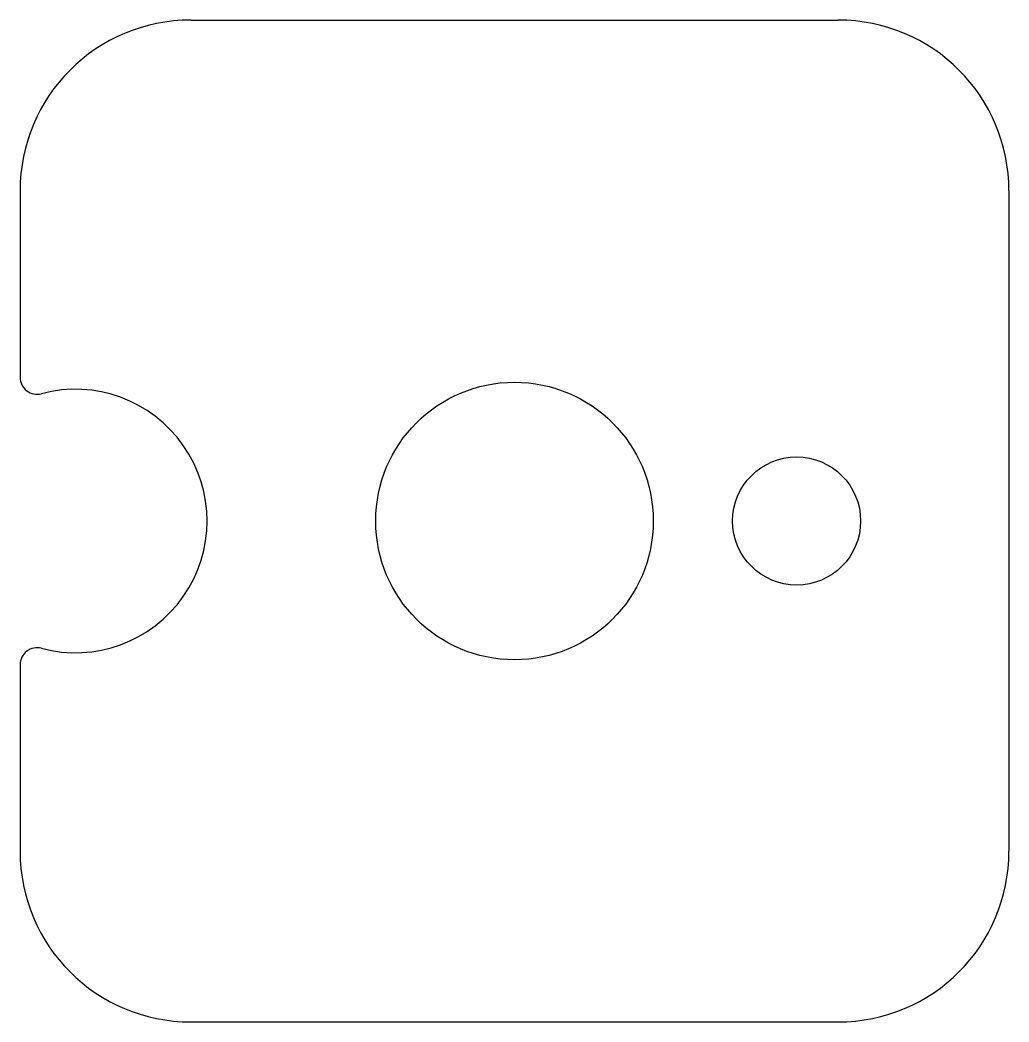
# Model space of a CAD drawing. Header units: millimetres. Extents: x -0.4 to 57.5, y -70.8 to -12.2.
import ezdxf

# ---------------------------------------------------------------- set-up
doc = ezdxf.new("R2010")
doc.units = ezdxf.units.MM

msp = doc.modelspace()

# ---------------------------------------------------------------- linework, layer by layer
at = {"color": 7, "linetype": 'Continuous', "lineweight": 25}
for p, q in [((9.621, -12.179), (47.529, -12.179)), ((-0.379, -22.179), (-0.379, -33.093)), ((57.529, -22.179), (57.529, -60.849)), ((-0.379, -49.935), (-0.379, -60.849)), ((9.621, -70.849), (47.529, -70.849))]:
    msp.add_line(p, q, dxfattribs=at)
for centre, radius in [((28.575, -41.514), 8.125), ((45.095, -41.514), 3.75)]:
    msp.add_circle(centre, radius, dxfattribs=at)
for centre, radius, start, end in [((9.621, -22.179), 10, 90, 180), ((47.529, -22.179), 10, 0, 90), ((0.621, -33.093), 1, 180, 284.89874), ((2.861, -41.514), 7.714, 255.10126, 104.89874), ((0.621, -49.935), 1, 75.10126, 180), ((9.621, -60.849), 10, 180, 270), ((47.529, -60.849), 10, 270, 0)]:
    msp.add_arc(centre, radius, start, end, dxfattribs=at)

doc.saveas('drawing.dxf')
